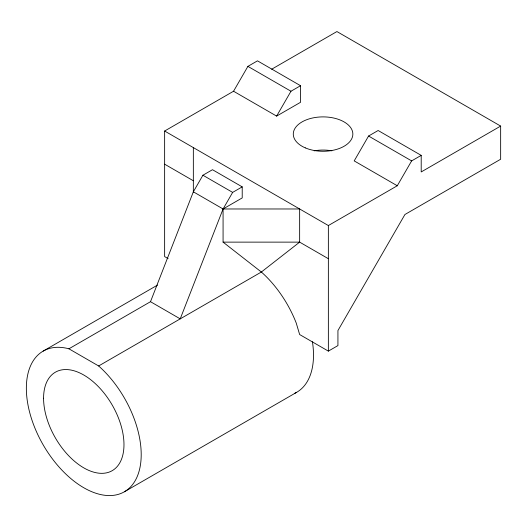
<?xml version="1.0" encoding="UTF-8"?>
<svg xmlns="http://www.w3.org/2000/svg" width="527" height="527" viewBox="0 0 527 527"><rect width="100%" height="100%" fill="white"/><g stroke="black" fill="none" stroke-linecap="round" stroke-linejoin="round"><path stroke-width="0.79" d="M150.498 301.701L193.343 191.808L202.915 175.234L212.486 169.707L242.216 186.868L242.216 197.921L223.073 208.975L180.221 318.868L150.498 301.701L68.918 348.802A81.217 46.89 60 0 0 36.738 432.311A81.217 46.89 60 0 0 130.821 486.632A81.217 46.89 60 0 0 98.641 365.969L68.918 348.802M233.547 91.237L247.907 66.369L257.479 60.842L300.548 85.71L300.548 102.291L276.622 116.105L233.547 91.237L164.635 131.025L164.635 256.59L168.133 258.612M276.622 116.105L290.976 91.237L300.548 85.71M242.216 186.868L232.644 192.395L223.073 208.975L223.073 242.13L261.359 272.024A81.217 46.89 60 0 1 296.233 323.051L299.646 334.546L328.361 351.12L337.932 345.593L337.932 330.548L404.934 214.502L500.65 159.24L500.65 126.085L336.918 31.554L271.662 69.228M421.205 155.373L378.136 130.505L368.564 136.032L354.203 160.9L397.279 185.761L411.633 160.893L421.205 155.373L421.205 171.947L500.65 126.085M43.168 351.101L157.573 285.054M164.635 131.025L328.361 225.549L397.279 185.761M98.641 365.969L261.359 272.024L299.646 242.13L299.646 208.975L223.073 208.975L193.343 191.808M124.385 491.777L296.675 392.305M223.073 242.13L299.646 242.13L328.361 258.711M247.907 66.369L290.976 91.237M368.564 136.032L411.633 160.893M202.915 175.234L232.644 192.395M164.635 164.18L193.343 180.761M328.361 225.549L328.361 351.12M193.343 147.6L193.343 192.223M312.425 341.733A81.217 46.89 60 0 1 294.646 393.366M314.178 150.827A29.782 17.193 0 0 1 331.852 150.808M43.576 398.228A56.85 32.826 60 0 0 103.878 473.246A56.85 32.826 60 0 0 103.878 392.846A56.85 32.826 60 0 0 43.576 398.228M305.298 147.876A29.782 17.193 0 0 0 352.649 136.065A29.782 17.193 0 0 0 311.259 118.298A29.782 17.193 0 0 0 305.298 147.876"/></g></svg>
